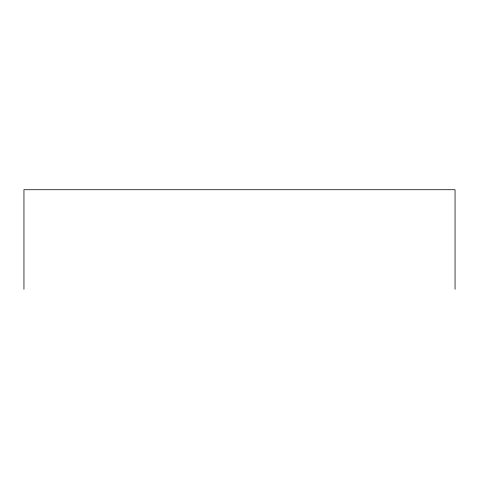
<?xml version="1.0" encoding="UTF-8"?>
<svg xmlns="http://www.w3.org/2000/svg" width="479" height="479" viewBox="0 0 479 479"><rect width="100%" height="100%" fill="white"/><g stroke="black" fill="none" stroke-linecap="round" stroke-linejoin="round"><path stroke-width="0.72" d="M455.05 289.28L455.05 189.72L23.95 189.72L23.95 289.28"/></g></svg>
